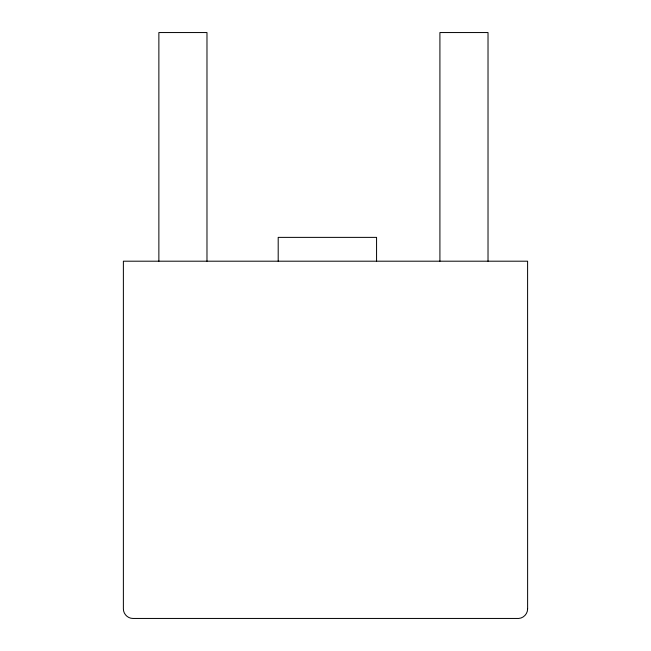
<?xml version="1.0" encoding="UTF-8"?>
<svg xmlns="http://www.w3.org/2000/svg" width="651" height="651" viewBox="0 0 651 651"><rect width="100%" height="100%" fill="white"/><g stroke="black" fill="none" stroke-linecap="round" stroke-linejoin="round"><path stroke-width="0.98" d="M488.022 261.197L488.022 32.55L439.913 32.55L439.913 261.197M376.563 261.197L376.563 237.379L278.197 237.379L278.197 261.197M206.977 261.197L206.977 32.55L158.868 32.55L158.868 261.197M527.619 608.921C527.635 613.795 523.591 618.108 518.749 618.45L132.91 618.45C127.808 618.483 123.348 614.023 123.381 608.921L123.381 261.197L527.595 261.197L527.619 608.921"/></g></svg>
